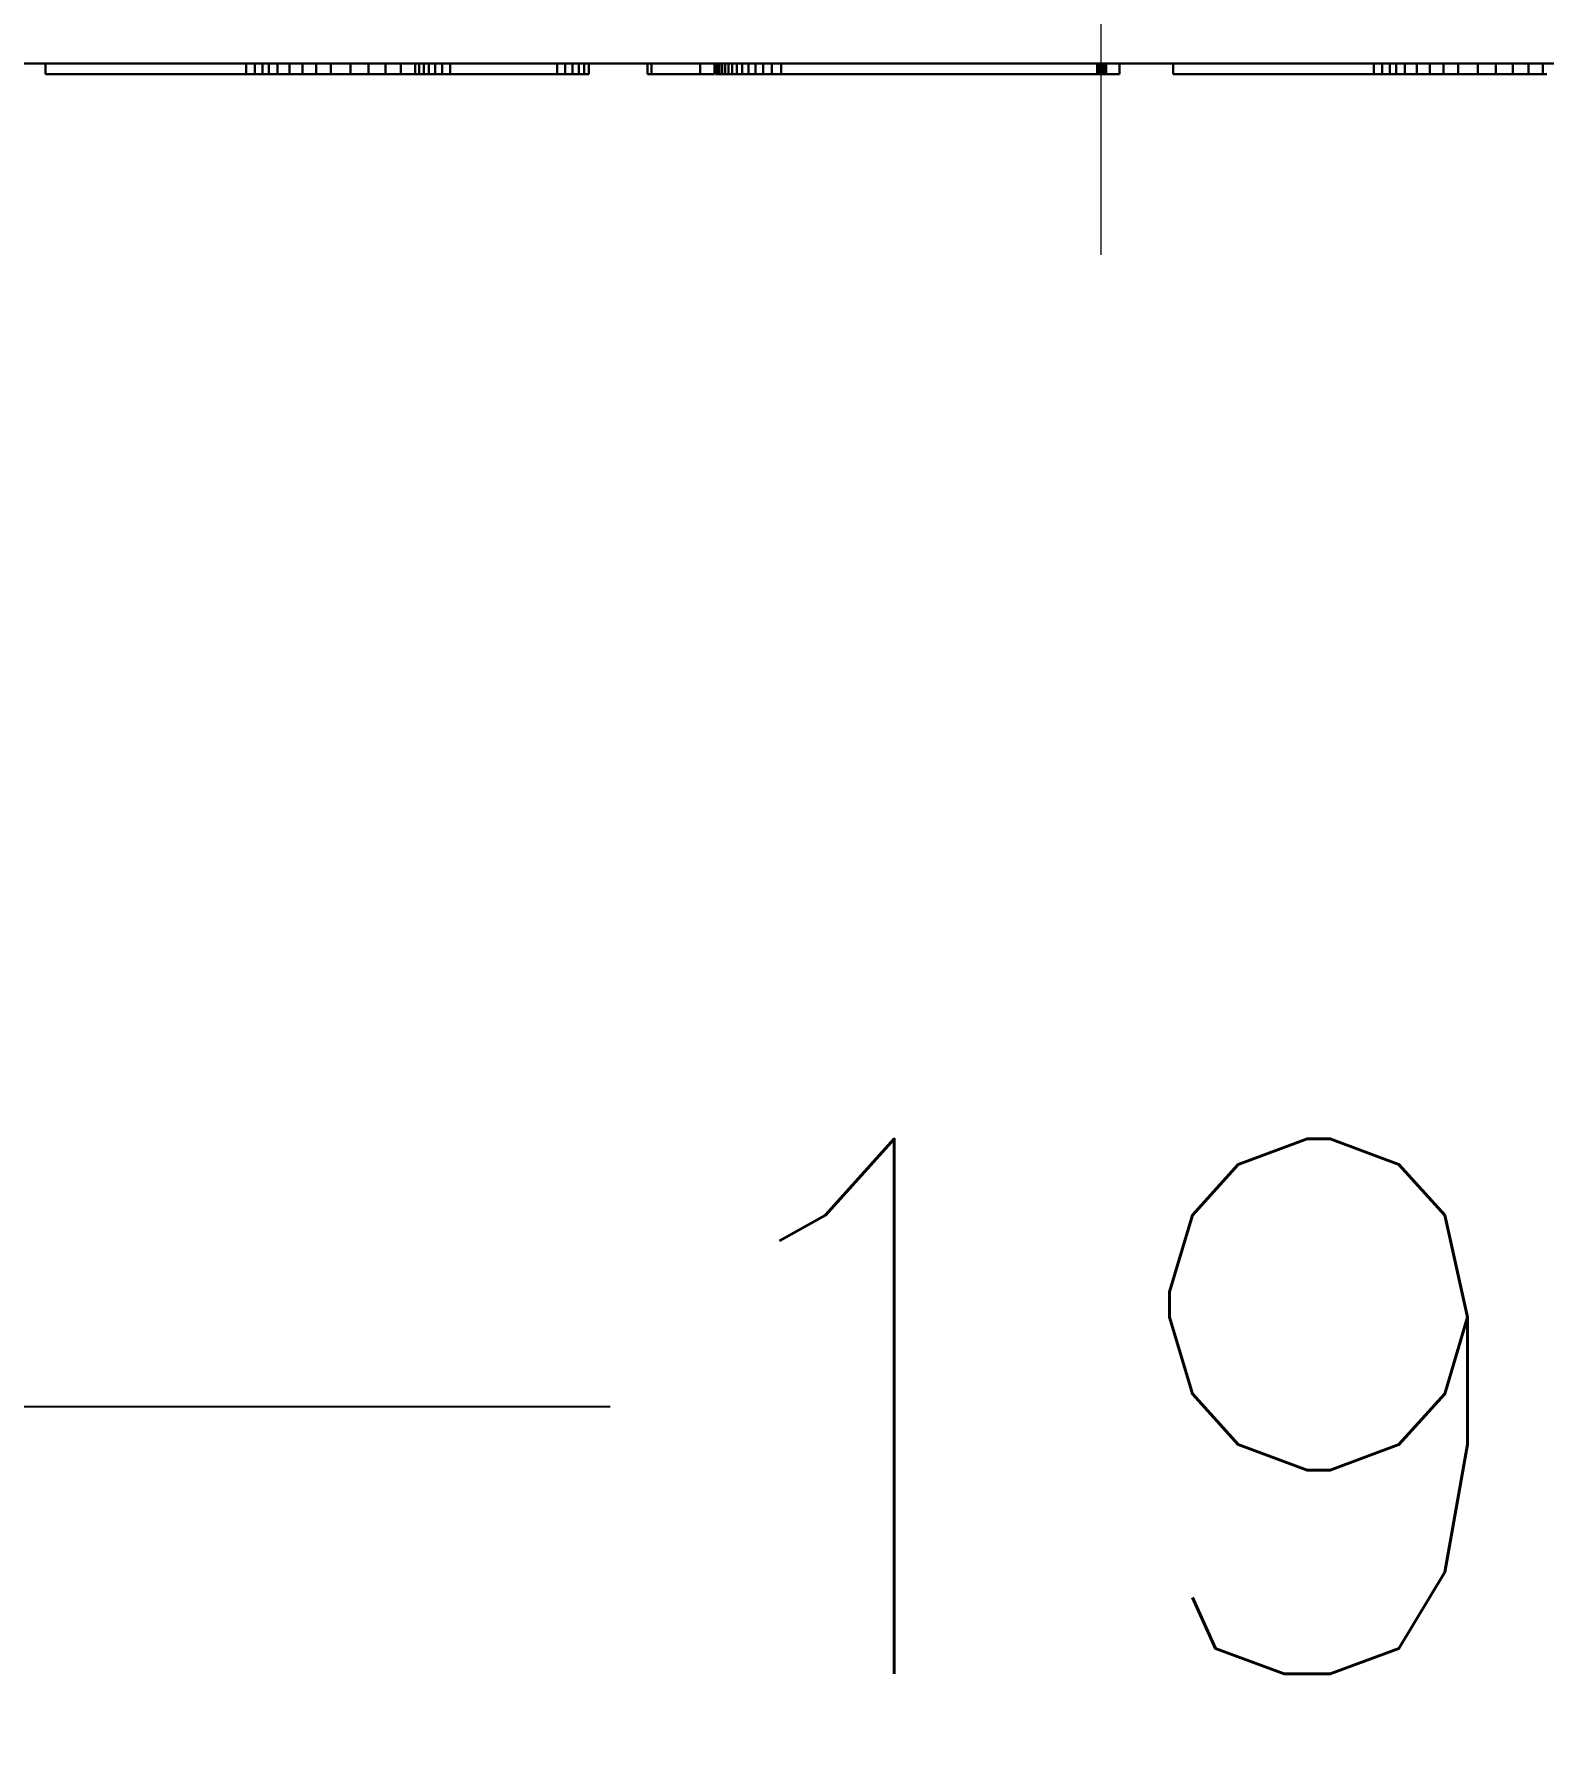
# Model space of a CAD drawing. Header units: millimetres. Extents: x -105 to 105, y -148 to 148.
# Drawn here: x -7.5 to -0.45, y 75.39 to 83.44 of the extents above; entities that cross this region are included whole.
import ezdxf

# ---------------------------------------------------------------- set-up
doc = ezdxf.new("R2010")
doc.units = ezdxf.units.MM
doc.header["$PDSIZE"] = -5
doc.linetypes.add('点画线', pattern=[18, 12, -2, 2, -2])
doc.layers.get('0').update_dxf_attribs({"lineweight": 18})
doc.styles.get("Standard").update_dxf_attribs({"font": 'txt.shx'})
doc.dimstyles.get("Standard").update_dxf_attribs({"dimtxt": 0.18, "dimasz": 0.18, "dimexe": 0.18, "dimexo": 0.0625, "dimgap": 0.09, "dimtad": 0, "dimtih": 1, "dimtoh": 1, "dimdec": 4, "dimzin": 0, "dimdsep": 46, "dimtxsty": 'Standard', "dimcen": 0.09, "dimdle": 0.36, "dimadec": 0, "dimazin": 0, "dimtfac": 1, "dimtdec": 4, "dimtofl": 0, "dimtmove": 0, "dimatfit": 3, "dimfxl": 1, "dimtolj": 1, "dimarcsym": 0})

# ---------------------------------------------------------------- blocks, each defined once
blk = doc.blocks.new('*D10')
at = {"color": 0, "lineweight": -2, "transparency": 16777216}
for p, q in [((-12.0231, 82.6811), (-12.0231, 75.7824)), ((6.9769, 82.6811), (6.9769, 75.7824)), ((-9.5231, 77.0324), (-4.8147, 77.0324)), ((4.4769, 77.0324), (-0.2314, 77.0324))]:
    blk.add_line(p, q, dxfattribs=at)
at = {"color": 0, "linetype": '点画线', "transparency": 16777216}
for points in [[(-9.5231, 77.4491), (-9.5231, 76.6157), (-12.0231, 77.0324)], [(4.4769, 77.4491), (4.4769, 76.6157), (6.9769, 77.0324)]]:
    blk.add_solid(points, dxfattribs=at)
at = {"layer": 'Defpoints', "color": 0, "linetype": '点画线', "transparency": 16777216}
for p in [(-12.0231, 83.3061), (6.9769, 83.3061), (6.9769, 77.0324)]:
    blk.add_point(p, dxfattribs=at)
at = {"color": 0, "linetype": '点画线', "transparency": 16777216, "insert": (-2.5231, 77.0324), "char_height": 2.5, "attachment_point": 5}
blk.add_mtext('\\A1;19', dxfattribs=at)

msp = doc.modelspace()

# ---------------------------------------------------------------- linework, layer by layer
at = {"linetype": '点画线'}
msp.add_line((-2.5231, 116.4128), (-2.5231, 80.5244), dxfattribs=at)
at = {"color": 7, "lineweight": 30, "ltscale": 0.375}
msp.add_line((4.9769, 83.3061), (-10.0231, 83.3061), dxfattribs=at)
at = {"color": 7, "lineweight": 30, "ltscale": 0.00125}
for p, q in [((-7.4524, 83.3061), (-7.4524, 83.2561)), ((-6.515, 83.3061), (-6.515, 83.2561)), ((-6.4751, 83.3061), (-6.4751, 83.2561)), ((-6.44, 83.3061), (-6.44, 83.2561)), ((-6.4097, 83.3061), (-6.4097, 83.2561)), ((-6.3697, 83.3061), (-6.3697, 83.2561)), ((-6.3132, 83.3061), (-6.3132, 83.2561)), ((-6.2528, 83.3061), (-6.2528, 83.2561)), ((-6.1884, 83.3061), (-6.1884, 83.2561)), ((-6.1201, 83.3061), (-6.1201, 83.2561)), ((-6.0289, 83.3061), (-6.0289, 83.2561)), ((-5.9439, 83.3061), (-5.9439, 83.2561)), ((-5.865, 83.3061), (-5.865, 83.2561)), ((-5.7923, 83.3061), (-5.7923, 83.2561)), ((-5.7257, 83.3061), (-5.7257, 83.2561)), ((-5.7069, 83.3061), (-5.7069, 83.2561)), ((-5.6863, 83.3061), (-5.6863, 83.2561)), ((-5.6615, 83.3061), (-5.6615, 83.2561)), ((-5.6325, 83.3061), (-5.6325, 83.2561)), ((-5.5994, 83.3061), (-5.5994, 83.2561)), ((-5.5621, 83.3061), (-5.5621, 83.2561)), ((-5.2007, 83.2561), (-5.1507, 83.2561)), ((-5.0629, 83.3061), (-5.0629, 83.2561)), ((-5.0252, 83.3061), (-5.0252, 83.2561)), ((-4.9916, 83.3061), (-4.9916, 83.2561)), ((-4.962, 83.3061), (-4.962, 83.2561)), ((-4.9366, 83.3061), (-4.9366, 83.2561)), ((-4.9152, 83.3061), (-4.9152, 83.2561)), ((-4.6411, 83.3061), (-4.6411, 83.2561)), ((-4.6218, 83.3061), (-4.6218, 83.2561)), ((-4.3939, 83.3061), (-4.3939, 83.2561)), ((-4.3283, 83.3061), (-4.3283, 83.2561)), ((-4.3234, 83.3061), (-4.3234, 83.2561)), ((-4.3145, 83.3061), (-4.3145, 83.2561)), ((-4.304, 83.3061), (-4.304, 83.2561)), ((-4.2918, 83.3061), (-4.2918, 83.2561)), ((-4.278, 83.3061), (-4.278, 83.2561)), ((-4.2626, 83.3061), (-4.2626, 83.2561)), ((-4.2446, 83.3061), (-4.2446, 83.2561)), ((-4.2229, 83.3061), (-4.2229, 83.2561)), ((-4.1976, 83.3061), (-4.1976, 83.2561)), ((-4.1687, 83.3061), (-4.1687, 83.2561)), ((-4.1361, 83.3061), (-4.1361, 83.2561)), ((-4.1, 83.3061), (-4.1, 83.2561)), ((-4.0601, 83.3061), (-4.0601, 83.2561)), ((-4.0167, 83.3061), (-4.0167, 83.2561)), ((-2.5403, 83.3061), (-2.5403, 83.2561)), ((-2.5299, 83.3061), (-2.5299, 83.2561)), ((-2.5199, 83.3061), (-2.5199, 83.2561)), ((-2.5112, 83.3061), (-2.5112, 83.2561)), ((-2.5039, 83.3061), (-2.5039, 83.2561)), ((-2.4978, 83.3061), (-2.4978, 83.2561)), ((-2.436, 83.3061), (-2.436, 83.2561)), ((-2.185, 83.3061), (-2.185, 83.2561)), ((-1.2476, 83.3061), (-1.2476, 83.2561)), ((-1.2077, 83.3061), (-1.2077, 83.2561)), ((-1.1726, 83.3061), (-1.1726, 83.2561)), ((-1.1423, 83.3061), (-1.1423, 83.2561)), ((-1.1023, 83.3061), (-1.1023, 83.2561)), ((-1.0458, 83.3061), (-1.0458, 83.2561)), ((-0.9854, 83.3061), (-0.9854, 83.2561)), ((-0.921, 83.3061), (-0.921, 83.2561)), ((-0.8527, 83.3061), (-0.8527, 83.2561)), ((-0.7616, 83.3061), (-0.7616, 83.2561)), ((-0.6765, 83.3061), (-0.6765, 83.2561)), ((-0.5977, 83.3061), (-0.5977, 83.2561)), ((-0.5249, 83.3061), (-0.5249, 83.2561)), ((-0.4583, 83.3061), (-0.4583, 83.2561))]:
    msp.add_line(p, q, dxfattribs=at)
at = {"color": 7, "lineweight": 30, "ltscale": 0.001277}
for p, q in [((-7.4524, 83.2561), (-7.4013, 83.2561)), ((-2.185, 83.2561), (-2.1339, 83.2561))]:
    msp.add_line(p, q, dxfattribs=at)
at = {"color": 7, "lineweight": 30, "ltscale": 0.001283}
for p, q in [((-7.4013, 83.2561), (-7.35, 83.2561)), ((-2.1339, 83.2561), (-2.0826, 83.2561))]:
    msp.add_line(p, q, dxfattribs=at)
at = {"color": 7, "lineweight": 30, "ltscale": 0.001289}
for p, q in [((-7.35, 83.2561), (-7.2984, 83.2561)), ((-2.0826, 83.2561), (-2.031, 83.2561))]:
    msp.add_line(p, q, dxfattribs=at)
at = {"color": 7, "lineweight": 30, "ltscale": 0.001295}
for p, q in [((-7.2984, 83.2561), (-7.2466, 83.2561)), ((-2.031, 83.2561), (-1.9792, 83.2561))]:
    msp.add_line(p, q, dxfattribs=at)
at = {"color": 7, "lineweight": 30, "ltscale": 0.0013}
for p, q in [((-7.2466, 83.2561), (-7.1946, 83.2561)), ((-1.9792, 83.2561), (-1.9272, 83.2561))]:
    msp.add_line(p, q, dxfattribs=at)
at = {"color": 7, "lineweight": 30, "ltscale": 0.001306}
for p, q in [((-7.1946, 83.2561), (-7.1424, 83.2561)), ((-1.9272, 83.2561), (-1.875, 83.2561))]:
    msp.add_line(p, q, dxfattribs=at)
at = {"color": 7, "lineweight": 30, "ltscale": 0.001312}
for p, q in [((-7.1424, 83.2561), (-7.0899, 83.2561)), ((-1.875, 83.2561), (-1.8225, 83.2561))]:
    msp.add_line(p, q, dxfattribs=at)
at = {"color": 7, "lineweight": 30, "ltscale": 0.001318}
for p, q in [((-7.0899, 83.2561), (-7.0372, 83.2561)), ((-1.8225, 83.2561), (-1.7698, 83.2561))]:
    msp.add_line(p, q, dxfattribs=at)
at = {"color": 7, "lineweight": 30, "ltscale": 0.001324}
for p, q in [((-7.0372, 83.2561), (-6.9842, 83.2561)), ((-1.7698, 83.2561), (-1.7168, 83.2561))]:
    msp.add_line(p, q, dxfattribs=at)
at = {"color": 7, "lineweight": 30, "ltscale": 0.001329}
for p, q in [((-6.9842, 83.2561), (-6.9311, 83.2561)), ((-1.7168, 83.2561), (-1.6637, 83.2561))]:
    msp.add_line(p, q, dxfattribs=at)
at = {"color": 7, "lineweight": 30, "ltscale": 0.001851}
for p, q in [((-6.9311, 83.2561), (-6.857, 83.2561)), ((-1.6637, 83.2561), (-1.5896, 83.2561))]:
    msp.add_line(p, q, dxfattribs=at)
at = {"color": 7, "lineweight": 30, "ltscale": 0.001729}
for p, q in [((-6.857, 83.2561), (-6.7879, 83.2561)), ((-1.5896, 83.2561), (-1.5205, 83.2561))]:
    msp.add_line(p, q, dxfattribs=at)
at = {"color": 7, "lineweight": 30, "ltscale": 0.001607}
for p, q in [((-6.7879, 83.2561), (-6.7236, 83.2561)), ((-1.5205, 83.2561), (-1.4562, 83.2561))]:
    msp.add_line(p, q, dxfattribs=at)
at = {"color": 7, "lineweight": 30, "ltscale": 0.001486}
for p, q in [((-6.7236, 83.2561), (-6.6641, 83.2561)), ((-1.4562, 83.2561), (-1.3968, 83.2561))]:
    msp.add_line(p, q, dxfattribs=at)
at = {"color": 7, "lineweight": 30, "ltscale": 0.001364}
for p, q in [((-6.6641, 83.2561), (-6.6096, 83.2561)), ((-1.3968, 83.2561), (-1.3422, 83.2561))]:
    msp.add_line(p, q, dxfattribs=at)
at = {"color": 7, "lineweight": 30, "ltscale": 0.001243}
msp.add_line((-6.6096, 83.2561), (-6.5599, 83.2561), dxfattribs=at)
at = {"color": 7, "lineweight": 30, "ltscale": 0.001121}
for p, q in [((-6.5599, 83.2561), (-6.515, 83.2561)), ((-1.2925, 83.2561), (-1.2476, 83.2561))]:
    msp.add_line(p, q, dxfattribs=at)
at = {"color": 7, "lineweight": 30, "ltscale": 0.00099926}
for p, q in [((-6.515, 83.2561), (-6.4751, 83.2561)), ((-1.2476, 83.2561), (-1.2077, 83.2561))]:
    msp.add_line(p, q, dxfattribs=at)
at = {"color": 7, "lineweight": 30, "ltscale": 0.000877571}
for p, q in [((-6.4751, 83.2561), (-6.44, 83.2561)), ((-1.2077, 83.2561), (-1.1726, 83.2561))]:
    msp.add_line(p, q, dxfattribs=at)
at = {"color": 7, "lineweight": 30, "ltscale": 0.000756073}
msp.add_line((-6.44, 83.2561), (-6.4097, 83.2561), dxfattribs=at)
at = {"color": 7, "lineweight": 30, "ltscale": 0.001}
for p, q in [((-6.4097, 83.2561), (-6.3697, 83.2561)), ((-1.1423, 83.2561), (-1.1023, 83.2561))]:
    msp.add_line(p, q, dxfattribs=at)
at = {"color": 7, "lineweight": 30, "ltscale": 0.001412}
for p, q in [((-6.3697, 83.2561), (-6.3132, 83.2561)), ((-1.1023, 83.2561), (-1.0458, 83.2561))]:
    msp.add_line(p, q, dxfattribs=at)
at = {"color": 7, "lineweight": 30, "ltscale": 0.001511}
for p, q in [((-6.3132, 83.2561), (-6.2528, 83.2561)), ((-1.0458, 83.2561), (-0.9854, 83.2561))]:
    msp.add_line(p, q, dxfattribs=at)
at = {"color": 7, "lineweight": 30, "ltscale": 0.001609}
for p, q in [((-6.2528, 83.2561), (-6.1884, 83.2561)), ((-0.9854, 83.2561), (-0.921, 83.2561))]:
    msp.add_line(p, q, dxfattribs=at)
at = {"color": 7, "lineweight": 30, "ltscale": 0.001708}
for p, q in [((-6.1884, 83.2561), (-6.1201, 83.2561)), ((-0.921, 83.2561), (-0.8527, 83.2561))]:
    msp.add_line(p, q, dxfattribs=at)
at = {"color": 7, "lineweight": 30, "ltscale": 0.002279}
for p, q in [((-6.1201, 83.2561), (-6.0289, 83.2561)), ((-0.8527, 83.2561), (-0.7616, 83.2561))]:
    msp.add_line(p, q, dxfattribs=at)
at = {"color": 7, "lineweight": 30, "ltscale": 0.002125}
for p, q in [((-6.0289, 83.2561), (-5.9439, 83.2561)), ((-0.7616, 83.2561), (-0.6765, 83.2561))]:
    msp.add_line(p, q, dxfattribs=at)
at = {"color": 7, "lineweight": 30, "ltscale": 0.001972}
for p, q in [((-5.9439, 83.2561), (-5.865, 83.2561)), ((-0.6765, 83.2561), (-0.5977, 83.2561))]:
    msp.add_line(p, q, dxfattribs=at)
at = {"color": 7, "lineweight": 30, "ltscale": 0.001818}
msp.add_line((-5.865, 83.2561), (-5.7923, 83.2561), dxfattribs=at)
at = {"color": 7, "lineweight": 30, "ltscale": 0.001665}
for p, q in [((-5.7923, 83.2561), (-5.7257, 83.2561)), ((-0.5249, 83.2561), (-0.4583, 83.2561))]:
    msp.add_line(p, q, dxfattribs=at)
at = {"color": 7, "lineweight": 30, "ltscale": 0.000470734}
msp.add_line((-5.7257, 83.2561), (-5.7069, 83.2561), dxfattribs=at)
at = {"color": 7, "lineweight": 30, "ltscale": 0.000515556}
msp.add_line((-5.7069, 83.2561), (-5.6863, 83.2561), dxfattribs=at)
at = {"color": 7, "lineweight": 30, "ltscale": 0.000619698}
msp.add_line((-5.6863, 83.2561), (-5.6615, 83.2561), dxfattribs=at)
at = {"color": 7, "lineweight": 30, "ltscale": 0.00072422}
msp.add_line((-5.6615, 83.2561), (-5.6325, 83.2561), dxfattribs=at)
at = {"color": 7, "lineweight": 30, "ltscale": 0.000828171}
msp.add_line((-5.6325, 83.2561), (-5.5994, 83.2561), dxfattribs=at)
at = {"color": 7, "lineweight": 30, "ltscale": 0.000932884}
msp.add_line((-5.5994, 83.2561), (-5.5621, 83.2561), dxfattribs=at)
at = {"color": 7, "lineweight": 30, "ltscale": 0.001037}
msp.add_line((-5.5621, 83.2561), (-5.5206, 83.2561), dxfattribs=at)
at = {"color": 7, "lineweight": 30, "ltscale": 0.001141}
msp.add_line((-5.5206, 83.2561), (-5.475, 83.2561), dxfattribs=at)
at = {"color": 7, "lineweight": 30, "ltscale": 0.001245}
msp.add_line((-5.475, 83.2561), (-5.4251, 83.2561), dxfattribs=at)
at = {"color": 7, "lineweight": 30, "ltscale": 0.00135}
msp.add_line((-5.4251, 83.2561), (-5.3712, 83.2561), dxfattribs=at)
at = {"color": 7, "lineweight": 30, "ltscale": 0.001454}
msp.add_line((-5.3712, 83.2561), (-5.313, 83.2561), dxfattribs=at)
at = {"color": 7, "lineweight": 30, "ltscale": 0.001455}
msp.add_line((-5.313, 83.2561), (-5.2548, 83.2561), dxfattribs=at)
at = {"color": 7, "lineweight": 30, "ltscale": 0.001353}
msp.add_line((-5.2548, 83.2561), (-5.2007, 83.2561), dxfattribs=at)
at = {"color": 7, "lineweight": 30, "ltscale": 0.001148}
msp.add_line((-5.1507, 83.2561), (-5.1048, 83.2561), dxfattribs=at)
at = {"color": 7, "lineweight": 30, "ltscale": 0.001046}
msp.add_line((-5.1048, 83.2561), (-5.0629, 83.2561), dxfattribs=at)
at = {"color": 7, "lineweight": 30, "ltscale": 0.000943184}
msp.add_line((-5.0629, 83.2561), (-5.0252, 83.2561), dxfattribs=at)
at = {"color": 7, "lineweight": 30, "ltscale": 0.000840759}
msp.add_line((-5.0252, 83.2561), (-4.9916, 83.2561), dxfattribs=at)
at = {"color": 7, "lineweight": 30, "ltscale": 0.000738716}
msp.add_line((-4.9916, 83.2561), (-4.962, 83.2561), dxfattribs=at)
at = {"color": 7, "lineweight": 30, "ltscale": 0.000636292}
msp.add_line((-4.962, 83.2561), (-4.9366, 83.2561), dxfattribs=at)
at = {"color": 7, "lineweight": 30, "ltscale": 0.000533676}
msp.add_line((-4.9366, 83.2561), (-4.9152, 83.2561), dxfattribs=at)
at = {"color": 7, "lineweight": 30, "ltscale": 0.000482368}
msp.add_line((-4.6411, 83.2561), (-4.6218, 83.2561), dxfattribs=at)
at = {"color": 7, "lineweight": 30, "ltscale": 0.005696}
msp.add_line((-4.6218, 83.2561), (-4.3939, 83.2561), dxfattribs=at)
at = {"color": 7, "lineweight": 30, "ltscale": 0.001641}
msp.add_line((-4.3939, 83.2561), (-4.3283, 83.2561), dxfattribs=at)
at = {"color": 7, "lineweight": 30, "ltscale": 0.000223351}
msp.add_line((-4.3234, 83.2561), (-4.3145, 83.2561), dxfattribs=at)
at = {"color": 7, "lineweight": 30, "ltscale": 0.000263405}
msp.add_line((-4.3145, 83.2561), (-4.304, 83.2561), dxfattribs=at)
at = {"color": 7, "lineweight": 30, "ltscale": 0.000304222}
msp.add_line((-4.304, 83.2561), (-4.2918, 83.2561), dxfattribs=at)
at = {"color": 7, "lineweight": 30, "ltscale": 0.000344658}
msp.add_line((-4.2918, 83.2561), (-4.278, 83.2561), dxfattribs=at)
at = {"color": 7, "lineweight": 30, "ltscale": 0.000385094}
msp.add_line((-4.278, 83.2561), (-4.2626, 83.2561), dxfattribs=at)
at = {"color": 7, "lineweight": 30, "ltscale": 0.000450897}
msp.add_line((-4.2626, 83.2561), (-4.2446, 83.2561), dxfattribs=at)
at = {"color": 7, "lineweight": 30, "ltscale": 0.000541687}
msp.add_line((-4.2446, 83.2561), (-4.2229, 83.2561), dxfattribs=at)
at = {"color": 7, "lineweight": 30, "ltscale": 0.000632286}
msp.add_line((-4.2229, 83.2561), (-4.1976, 83.2561), dxfattribs=at)
at = {"color": 7, "lineweight": 30, "ltscale": 0.000723076}
msp.add_line((-4.1976, 83.2561), (-4.1687, 83.2561), dxfattribs=at)
at = {"color": 7, "lineweight": 30, "ltscale": 0.000813866}
msp.add_line((-4.1687, 83.2561), (-4.1361, 83.2561), dxfattribs=at)
at = {"color": 7, "lineweight": 30, "ltscale": 0.000904465}
msp.add_line((-4.1361, 83.2561), (-4.1, 83.2561), dxfattribs=at)
at = {"color": 7, "lineweight": 30, "ltscale": 0.000995445}
msp.add_line((-4.1, 83.2561), (-4.0601, 83.2561), dxfattribs=at)
at = {"color": 7, "lineweight": 30, "ltscale": 0.001086}
msp.add_line((-4.0601, 83.2561), (-4.0167, 83.2561), dxfattribs=at)
at = {"color": 7, "lineweight": 30, "ltscale": 0.001177}
msp.add_line((-4.0167, 83.2561), (-3.9696, 83.2561), dxfattribs=at)
at = {"color": 7, "lineweight": 30, "ltscale": 0.001267}
msp.add_line((-3.9696, 83.2561), (-3.9189, 83.2561), dxfattribs=at)
at = {"color": 7, "lineweight": 30, "ltscale": 0.034466}
msp.add_line((-3.9189, 83.2561), (-2.5403, 83.2561), dxfattribs=at)
at = {"color": 7, "lineweight": 30, "ltscale": 0.000283051}
msp.add_line((-2.5413, 83.2561), (-2.5299, 83.2561), dxfattribs=at)
at = {"color": 7, "lineweight": 30, "ltscale": 0.000250053}
msp.add_line((-2.5299, 83.2561), (-2.5199, 83.2561), dxfattribs=at)
at = {"color": 7, "lineweight": 30, "ltscale": 0.000217056}
msp.add_line((-2.5199, 83.2561), (-2.5112, 83.2561), dxfattribs=at)
at = {"color": 7, "lineweight": 30, "ltscale": 0.000184441}
msp.add_line((-2.5112, 83.2561), (-2.5039, 83.2561), dxfattribs=at)
at = {"color": 7, "lineweight": 30, "ltscale": 0.000151443}
msp.add_line((-2.5039, 83.2561), (-2.4978, 83.2561), dxfattribs=at)
at = {"color": 7, "lineweight": 30, "ltscale": 0.001545}
msp.add_line((-2.4978, 83.2561), (-2.436, 83.2561), dxfattribs=at)
at = {"color": 7, "lineweight": 30, "ltscale": 0.001242}
msp.add_line((-1.3422, 83.2561), (-1.2925, 83.2561), dxfattribs=at)
at = {"color": 7, "lineweight": 30, "ltscale": 0.000755692}
msp.add_line((-1.1726, 83.2561), (-1.1423, 83.2561), dxfattribs=at)
at = {"color": 7, "lineweight": 30, "ltscale": 0.001819}
msp.add_line((-0.5977, 83.2561), (-0.5249, 83.2561), dxfattribs=at)
at = {"color": 7, "lineweight": 30, "ltscale": 0.000470543}
msp.add_line((-0.4583, 83.2561), (-0.4395, 83.2561), dxfattribs=at)

# ---------------------------------------------------------------- dimensions: what is measured, and where the dimension line sits
at = {"linetype": '点画线'}
dim = msp.add_linear_dim(base=(6.9769, 77.0324), p1=(-12.0231, 83.3061), p2=(6.9769, 83.3061), dimstyle='Standard', override={"dimtxt": 2.5, "dimasz": 2.5, "dimexe": 1.25, "dimexo": 0.625, "dimgap": 0.625, "dimtih": 0, "dimtoh": 0, "dimdec": 2, "dimzin": 8, "dimdsep": 44, "dimdle": 5, "dimtdec": 2, "dimtofl": 1, "dimatfit": 0, "dimarcsym": 1}, dxfattribs=at)
dim.commit()
dim.dimension.update_dxf_attribs({"geometry": '*D10', "text_midpoint": (-2.5231, 77.0324)})

doc.saveas('drawing.dxf')
